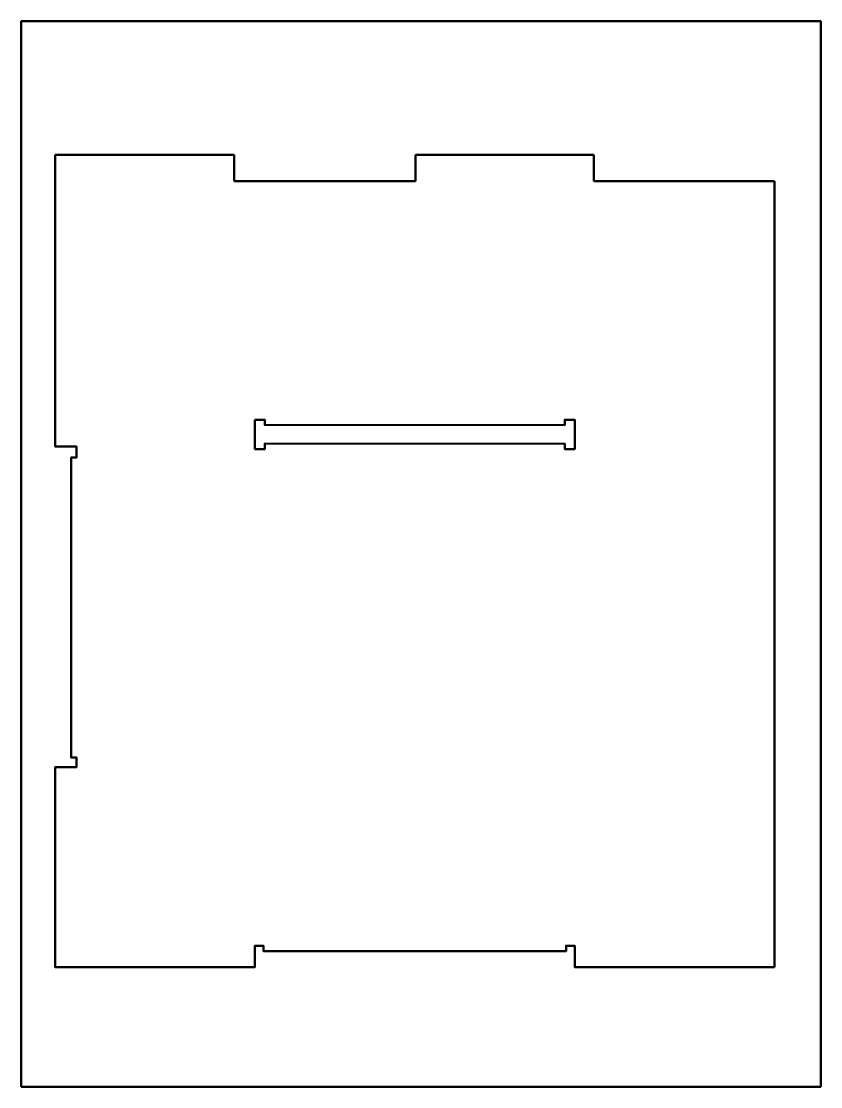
# Paper-space layout 'ISO A3 Title Block' of a CAD drawing. Header units: millimetres. Extents: x 0 to 300, y 0 to 400.
import ezdxf

# ---------------------------------------------------------------- set-up
doc = ezdxf.new("R2010")
doc.units = ezdxf.units.MM
doc.layers.add('Номера', color=7, linetype='Continuous')
doc.layers.add('Чертеж', color=7, linetype='Continuous')

psp = doc.layouts.new('ISO A3 Title Block')

# ---------------------------------------------------------------- linework, layer by layer
at = {"layer": 'Номера', "lineweight": 50}
for p, q in [((12.68, 344.92), (12.68, 349.91)), ((12.68, 349.91), (79.88, 349.91)), ((79.88, 349.91), (79.88, 339.92)), ((147.98, 349.92), (214.88, 349.92)), ((147.98, 349.92), (147.98, 339.92)), ((214.88, 349.92), (214.88, 339.92)), ((147.98, 339.92), (79.88, 339.92)), ((214.88, 339.92), (282.68, 339.92))]:
    psp.add_line(p, q, dxfattribs=at)
psp.add_lwpolyline([(0, 0), (300, 0), (300, 400), (0, 400)], close=True, dxfattribs=at)
at = {"layer": 'Чертеж', "lineweight": 50}
for points in [[(12.68, 344.92), (12.68, 240.42), (20.68, 240.42), (20.68, 236.22), (18.68, 236.22), (18.68, 123.62), (20.68, 123.62), (20.68, 119.92), (12.68, 119.92), (12.68, 44.92), (87.68, 44.92), (87.68, 52.92), (90.88, 52.92), (90.88, 50.92), (204.48, 50.92), (204.48, 52.92), (207.68, 52.92), (207.68, 44.92), (282.68, 44.92)], [(282.68, 44.92), (282.68, 339.92)]]:
    psp.add_lwpolyline(points, dxfattribs=at)
psp.add_lwpolyline([(87.68, 250.42), (87.68, 239.42), (91.38, 239.42), (91.38, 241.44), (203.98, 241.4), (203.98, 239.42), (207.68, 239.42), (207.68, 250.42), (203.98, 250.42), (203.98, 248.4), (91.38, 248.44), (91.38, 250.42)], close=True, dxfattribs=at)

doc.saveas('drawing.dxf')
